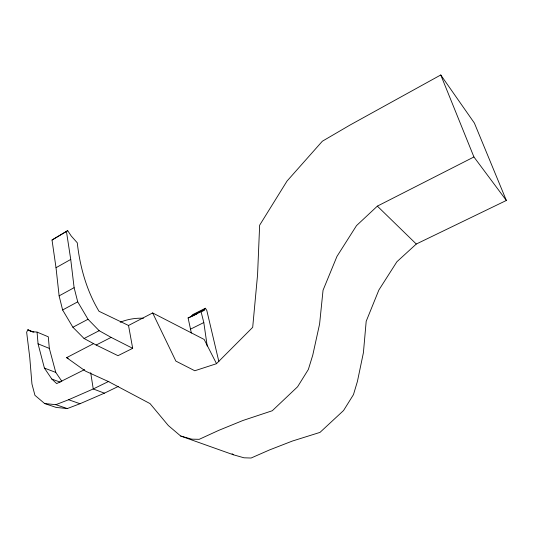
<?xml version="1.0" encoding="UTF-8"?>
<svg xmlns="http://www.w3.org/2000/svg" width="533" height="533" viewBox="0 0 533 533"><rect width="100%" height="100%" fill="white"/><g stroke="black" fill="none" stroke-linecap="round" stroke-linejoin="round"><path stroke-width="0.8" d="M33.905 332.246L27.896 329.74L26.65 332.212L29.755 357.476L31.953 384.007L34.945 395.333L44.652 403.554L56.185 407.432L67.305 408.564L79.99 403.728L104.415 393.161L118.406 386.378M202.653 311.032L204.079 310.319L205.405 308.247L206.797 310.433L218.87 361.607M180.68 436.034L233.347 454.769L243.987 457.8L251.076 458.027L269.545 449.925L292.337 441.064L319.993 432.39L343.558 410.523L353.466 394.627L357.43 381.401L363.419 352.626L366.191 321.286L378.856 290.045L396.898 261.75L416.293 244.027L506.35 200.461L473.93 156.969L377.357 206.131L356.51 225.619L336.963 256.406L323.045 290.238L319.593 324.011L312.764 355.131L308.347 369.469L297.587 386.785L272.276 410.743L242.935 420.484L218.77 430.351L199.209 439.319L191.773 439.165L180.68 436.034L168.321 425.534L150.053 403.614L108.552 381.608L85.673 371.221L66.625 357.65L93.621 343.618M128.526 325.476L132.684 348.329L117.98 355.684L96.167 345.031L84.081 338.502L72.888 327.242L62.614 309.973L59.123 295.875L56.018 267.706L52.021 240.017L67.691 230.656L71.255 236.046L77.265 242.781C79.93 266.72 86.526 290.518 99.005 311.272L128.526 325.476L152.651 312.938L204.179 339.474L216.518 363.653M52.021 240.017L67.691 230.656M56.018 267.706L70.736 259.438L66.472 231.668M506.35 200.461L474.377 123.05L440.764 74.973L350.001 125.062L322.338 141.232L287.04 181.047L259.644 225.206L257.572 274.695L252.695 327.342L216.418 363.733L194.785 370.755L175.87 361.094L152.651 312.938M59.123 295.875L74.114 287.673L70.736 259.438M62.614 309.973L77.718 301.838L74.114 287.673M72.888 327.242L88.025 319.274L99.165 330.693L111.124 337.389L132.684 348.329M84.081 338.502L99.165 330.693M96.167 345.031L111.124 337.389M205.405 308.247L192.62 314.67L191.24 316.755L196.944 313.89M84.607 369.589L56.685 383.6L51.841 379.07L44.406 368.096L38.056 343.832L37.063 332.092L31.24 331.566L27.896 329.74M191.933 315.709L204.745 309.28M191.347 333.045L188.089 317.915L204.079 310.319M190.801 329.008L203.806 322.558L201.001 311.439M108.859 381.322L93.248 388.963L68.617 399.737L55.832 404.667L44.652 403.554M188.089 317.915L190.607 316.988M55.832 404.667L67.305 408.564M68.617 399.737L79.99 403.728M51.841 379.07L60.182 382.154M104.415 393.161L93.248 388.963L90.69 372.687M44.406 368.096L55.772 372.407L61.821 381.235M66.625 357.65L68.171 358.269M38.056 343.832L49.336 348.415L55.772 372.407M29.568 330.647L32.566 331.906M37.063 332.092L48.296 336.803L49.336 348.415M232.088 453.723L233.347 454.769M377.357 206.131L416.293 244.027M77.718 301.838L88.025 319.274M440.764 74.973L473.93 156.969M203.806 322.558L207.204 346.044M120.211 322.245A26.63 12.432 -10.6 0 1 143.41 318.268"/></g></svg>
